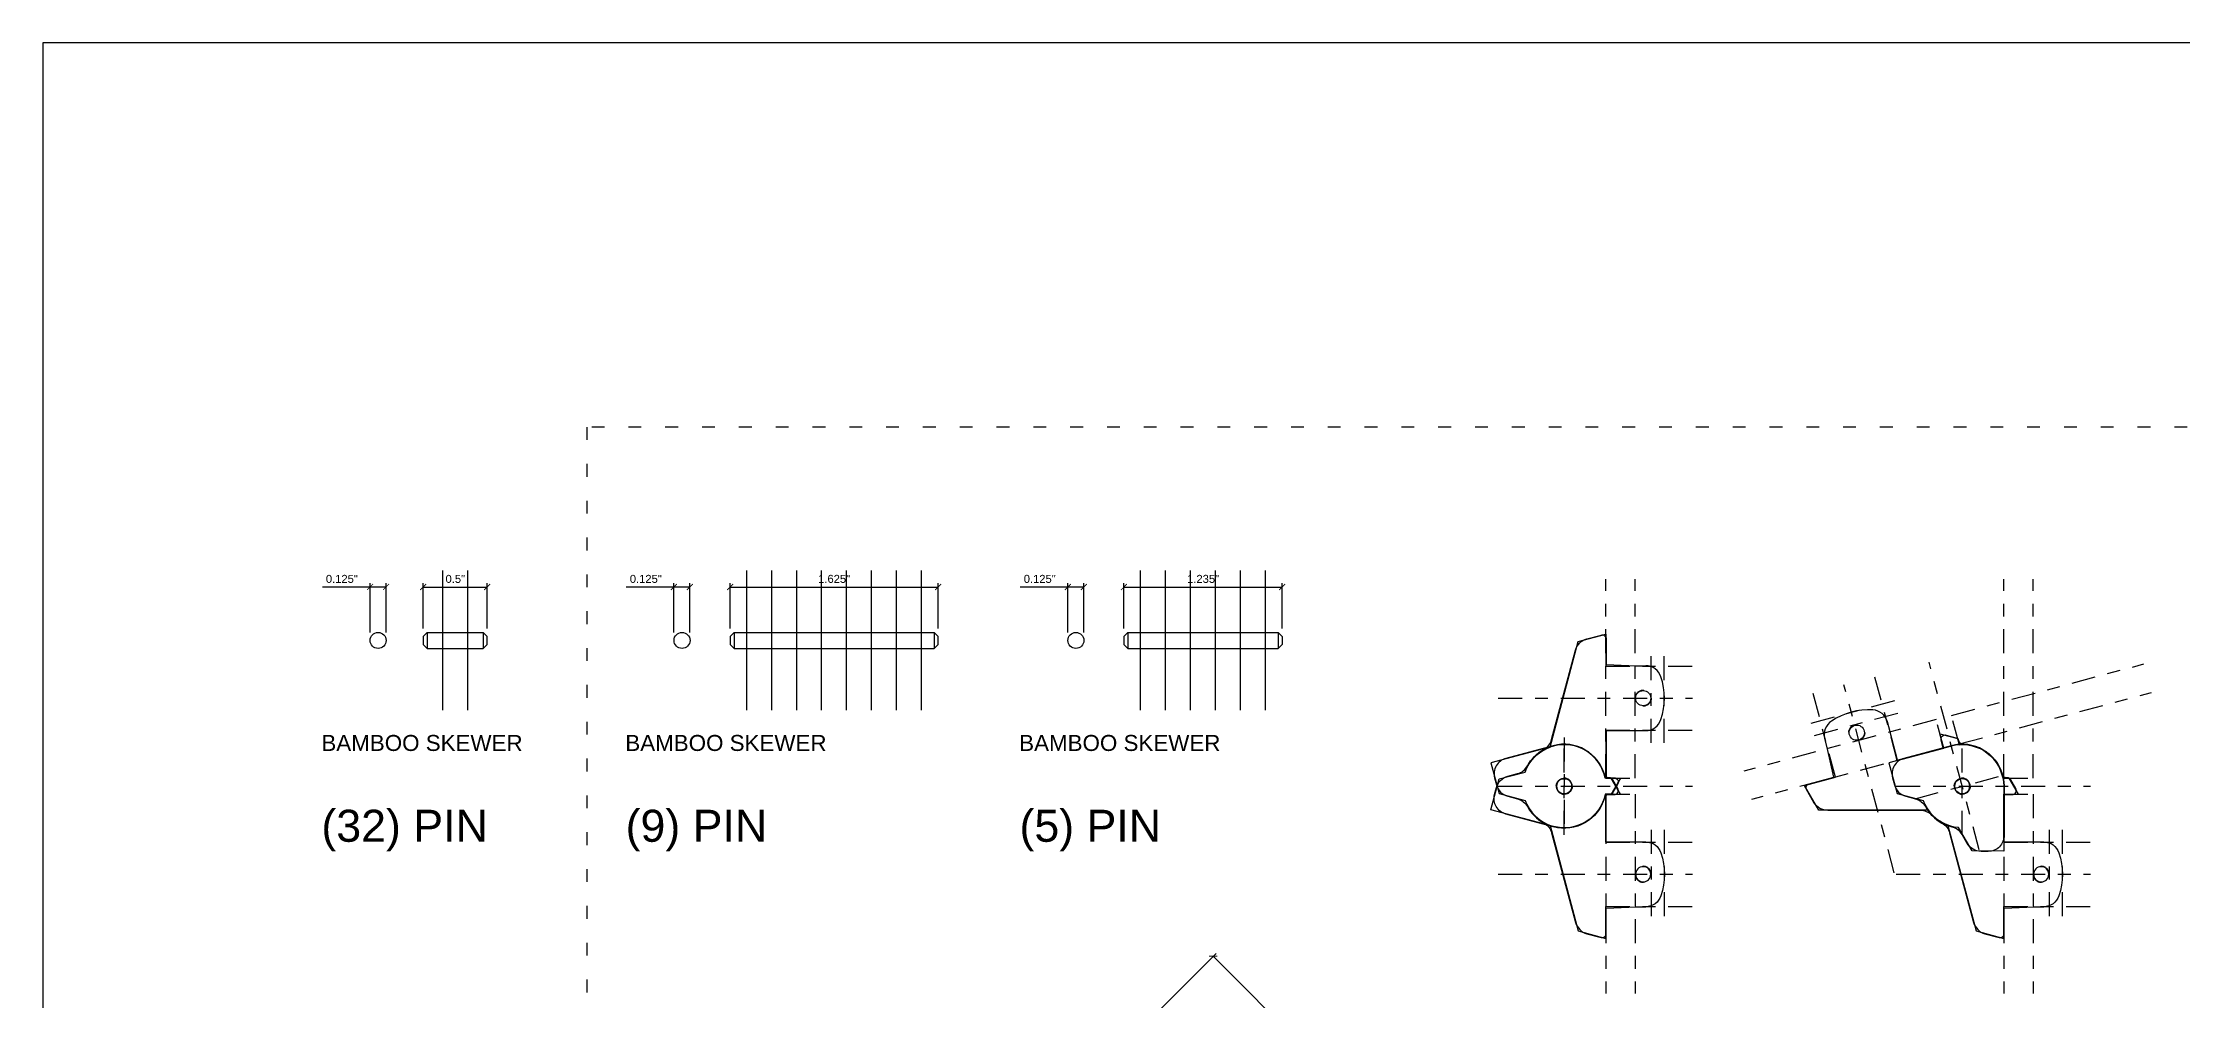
# Model space of a CAD drawing. Header units: inches. Extents: x -248 to 125, y -31 to 166.
# Drawn here: x -4.25 to 12.46, y 115.53 to 123 of the extents above; entities that cross this region are included whole.
import ezdxf

# ---------------------------------------------------------------- set-up
doc = ezdxf.new("R2010")
doc.units = ezdxf.units.IN
doc.header["$MEASUREMENT"] = 0
doc.linetypes.add('ACAD_ISO04W100', pattern=[30, 24, -3, 0, -3])
doc.linetypes.add('ACAD_ISO07W100', pattern=[3, 0, -3])
doc.layers.get('Defpoints').update_dxf_attribs({"color": 30})
doc.layers.add('ANNO', color=6, linetype='Continuous', lineweight=0)
doc.layers.add('CUT', color=1, linetype='Continuous')
doc.styles.get("Standard").update_dxf_attribs({"font": 'arial.ttf'})
doc.dimstyles.get("Standard").update_dxf_attribs({"dimtxt": 0.0625, "dimasz": 0.046875, "dimexe": 0.03125, "dimexo": 0.0625, "dimgap": 0.03125, "dimtad": 1, "dimdec": 4, "dimdsep": 46, "dimtxsty": 'Standard', "dimblk": 'ARCHTICK', "dimcen": 0.09, "dimadec": 0, "dimazin": 0, "dimtfac": 1, "dimtdec": 4, "dimtofl": 0, "dimtmove": 0, "dimatfit": 3, "dimldrblk": 'DOT', "dimfxl": 1, "dimtolj": 1, "dimtzin": 0, "dimarcsym": 0})

# ---------------------------------------------------------------- blocks, each defined once
blk = doc.blocks.new('_ArchTick')
at = {"color": 0, "linetype": 'ByBlock', "const_width": 0.15}
blk.add_lwpolyline([(-0.5, -0.5), (0.5, 0.5)], dxfattribs=at)
blk = doc.blocks.new('*D313')
at = {"layer": 'ANNO', "color": 0, "lineweight": -2, "transparency": 16777216}
for p, q in [((3.181, 114.159), (4.914, 115.892)), ((4.892, 115.87), (6.805, 113.957)), ((5.448, 112.6), (6.827, 113.979))]:
    blk.add_line(p, q, dxfattribs=at)
at = {"layer": 'Defpoints', "color": 0, "transparency": 16777216}
for p in [(3.137, 114.115), (6.805, 113.957), (5.403, 112.556)]:
    blk.add_point(p, dxfattribs=at)
at = {"layer": 'ANNO', "color": 0, "lineweight": -2, "transparency": 16777216, "xscale": 0.046875, "yscale": 0.046875, "zscale": 0.046875}
for p, rotation in [((4.892, 115.87), 134.9999999999994), ((6.805, 113.957), 314.9999999999994)]:
    blk.add_blockref('_ArchTick', p, dxfattribs=dict(at, rotation=rotation))
at = {"layer": 'ANNO', "color": 0, "transparency": 16777216, "insert": (5.893, 114.958), "char_height": 0.0625, "attachment_point": 5, "rotation": 315}
blk.add_mtext('\\A1;2.705"', dxfattribs=at)
blk = doc.blocks.new('_Dot')
at = {"color": 0, "linetype": 'ByBlock', "lineweight": -2}
blk.add_line((-0.5, 0), (-1, 0), dxfattribs=at)
at = {"color": 0, "linetype": 'ByBlock', "const_width": 0.5}
blk.add_lwpolyline([(-0.25, 0, 1), (0.25, 0, 1)], format="xyb", close=True, dxfattribs=at)
blk = doc.blocks.new('HingeTop')
at = {"layer": 'CUT', "ltscale": 0.007812}
for p, q in [((-0.242, 0.263), (-0.005, 0.253)), ((-0.015, 0.253), (0.067, 0.253)), ((-0.242, -0.253), (-0.005, -0.253)), ((-0.015, -0.253), (0.067, -0.253))]:
    blk.add_line(p, q, dxfattribs=at)
at = {"layer": 'CUT'}
blk.add_lwpolyline([(-0.242, -0.25), (-0.242, -0.622), (-0.179, -0.622, -0.57735), (-0.152, -0.669), (-0.191, -0.737, -0.267949), (-0.218, -0.753), (-0.224, -0.753, 0.336424), (-0.254, -0.776, -0.411031), (-0.655, -1.004), (-1.025, -0.905, -0.414214), (-1.114, -0.752), (-1.099, -0.698, -0.267949), (-1.011, -0.61), (-0.934, -0.589, 0.203798), (-0.857, -0.529, -0.141217), (-0.729, -0.4, 0.203798), (-0.668, -0.323), (-0.481, 0.375, -0.267949), (-0.393, 0.464), (-0.281, 0.493, -0.493145), (-0.242, 0.463), (-0.242, 0.263)], format="xyb", dxfattribs=at)
at = {"layer": 'CUT', "ltscale": 0.003906}
for centre in [(0.047, 0), (-0.57, -0.688)]:
    blk.add_circle(centre, 0.0595, dxfattribs=at)
at = {"layer": 'CUT', "ltscale": 0.007812}
for centre, radius, start, end in [((0.067, 0.128), 0.125, 18.3655, 90), ((-0.318, 0), 0.531, 341.6345, 18.3655), ((0.067, -0.128), 0.125, 270, 341.6345)]:
    blk.add_arc(centre, radius, start, end, dxfattribs=at)
at = {"layer": 'Defpoints', "linetype": 'ACAD_ISO04W100', "ltscale": 0.007812}
for p, q in [((-0.245, -0.625), (-0.245, 0.93)), ((-0.015, -0.625), (-0.015, 0.93)), ((0.11, -0.348), (0.11, 0.348)), ((0.21, -0.348), (0.21, 0.348)), ((-0.245, 0.25), (0.433, 0.25)), ((-1.085, 0), (0.433, 0)), ((-0.57, -0.307), (-0.57, -1.068)), ((-0.245, -0.25), (0.433, -0.25)), ((-0.245, -0.625), (-0.015, -0.625)), ((-1.085, -0.688), (0.433, -0.688)), ((-0.245, -0.75), (-0.245, -2.305)), ((-0.245, -0.75), (-0.015, -0.75)), ((-0.015, -0.75), (-0.015, -2.305))]:
    blk.add_line(p, q, dxfattribs=at)
at = {"layer": 'Defpoints'}
blk.add_lwpolyline([(-0.245, -0.25), (-0.245, -0.625), (-0.13, -0.625), (-0.202, -0.75), (-0.251, -0.75, -0.434359), (-0.654, -1.001), (-1.143, -0.871), (-1.078, -0.631), (-0.875, -0.577, -0.222019), (-0.681, -0.382), (-0.46, 0.442), (-0.245, 0.5), (-0.245, 0.25)], format="xyb", dxfattribs=at)
at = {"layer": 'Defpoints', "linetype": 'ACAD_ISO04W100', "ltscale": 0.003906}
for centre in [(0.047, 0), (-0.57, -0.688)]:
    blk.add_circle(centre, 0.0625, dxfattribs=at)
blk = doc.blocks.new('*D357')
at = {"layer": 'ANNO', "color": 0, "lineweight": -2, "transparency": 16777216}
for p, q in [((-1.694, 118.752), (-2.066, 118.752)), ((-1.694, 118.398), (-1.694, 118.783)), ((-1.569, 118.752), (-1.694, 118.752)), ((-1.569, 118.398), (-1.569, 118.783))]:
    blk.add_line(p, q, dxfattribs=at)
at = {"layer": 'Defpoints', "color": 0, "transparency": 16777216}
for p in [(-1.569, 118.752), (-1.694, 118.335), (-1.569, 118.335)]:
    blk.add_point(p, dxfattribs=at)
at = {"layer": 'ANNO', "color": 0, "lineweight": -2, "transparency": 16777216, "xscale": 0.046875, "yscale": 0.046875, "zscale": 0.046875, "rotation": 180}
blk.add_blockref('_ArchTick', (-1.694, 118.752), dxfattribs=at)
at = {"layer": 'ANNO', "color": 0, "lineweight": -2, "transparency": 16777216, "xscale": 0.046875, "yscale": 0.046875, "zscale": 0.046875}
blk.add_blockref('_ArchTick', (-1.569, 118.752), dxfattribs=at)
at = {"layer": 'ANNO', "color": 0, "transparency": 16777216, "insert": (-1.914, 118.815), "char_height": 0.0625, "attachment_point": 5}
blk.add_mtext('\\A1;0.125"', dxfattribs=at)
blk = doc.blocks.new('*D358')
at = {"layer": 'ANNO', "color": 0, "lineweight": -2, "transparency": 16777216}
for p, q in [((-1.278, 118.429), (-1.278, 118.783)), ((-1.278, 118.752), (-0.778, 118.752)), ((-0.778, 118.429), (-0.778, 118.783))]:
    blk.add_line(p, q, dxfattribs=at)
at = {"layer": 'Defpoints', "color": 0, "transparency": 16777216}
for p in [(-0.778, 118.752), (-1.278, 118.366), (-0.778, 118.366)]:
    blk.add_point(p, dxfattribs=at)
at = {"layer": 'ANNO', "color": 0, "lineweight": -2, "transparency": 16777216, "xscale": 0.046875, "yscale": 0.046875, "zscale": 0.046875, "rotation": 180}
blk.add_blockref('_ArchTick', (-1.278, 118.752), dxfattribs=at)
at = {"layer": 'ANNO', "color": 0, "lineweight": -2, "transparency": 16777216, "xscale": 0.046875, "yscale": 0.046875, "zscale": 0.046875}
blk.add_blockref('_ArchTick', (-0.778, 118.752), dxfattribs=at)
at = {"layer": 'ANNO', "color": 0, "transparency": 16777216, "insert": (-1.028, 118.815), "char_height": 0.0625, "attachment_point": 5}
blk.add_mtext('\\A1;0.5"', dxfattribs=at)
blk = doc.blocks.new('*D359')
at = {"layer": 'ANNO', "color": 0, "lineweight": -2, "transparency": 16777216}
for p, q in [((0.68, 118.752), (0.308, 118.752)), ((0.68, 118.398), (0.68, 118.783)), ((0.805, 118.752), (0.68, 118.752)), ((0.805, 118.398), (0.805, 118.783))]:
    blk.add_line(p, q, dxfattribs=at)
at = {"layer": 'Defpoints', "color": 0, "transparency": 16777216}
for p in [(0.805, 118.752), (0.68, 118.335), (0.805, 118.335)]:
    blk.add_point(p, dxfattribs=at)
at = {"layer": 'ANNO', "color": 0, "lineweight": -2, "transparency": 16777216, "xscale": 0.046875, "yscale": 0.046875, "zscale": 0.046875, "rotation": 180}
blk.add_blockref('_ArchTick', (0.68, 118.752), dxfattribs=at)
at = {"layer": 'ANNO', "color": 0, "lineweight": -2, "transparency": 16777216, "xscale": 0.046875, "yscale": 0.046875, "zscale": 0.046875}
blk.add_blockref('_ArchTick', (0.805, 118.752), dxfattribs=at)
at = {"layer": 'ANNO', "color": 0, "transparency": 16777216, "insert": (0.46, 118.815), "char_height": 0.0625, "attachment_point": 5}
blk.add_mtext('\\A1;0.125"', dxfattribs=at)
blk = doc.blocks.new('*D360')
at = {"layer": 'ANNO', "color": 0, "lineweight": -2, "transparency": 16777216}
for p, q in [((1.119, 118.429), (1.119, 118.783)), ((1.119, 118.752), (2.744, 118.752)), ((2.744, 118.429), (2.744, 118.783))]:
    blk.add_line(p, q, dxfattribs=at)
at = {"layer": 'Defpoints', "color": 0, "transparency": 16777216}
for p in [(2.744, 118.752), (1.119, 118.366), (2.744, 118.366)]:
    blk.add_point(p, dxfattribs=at)
at = {"layer": 'ANNO', "color": 0, "lineweight": -2, "transparency": 16777216, "xscale": 0.046875, "yscale": 0.046875, "zscale": 0.046875, "rotation": 180}
blk.add_blockref('_ArchTick', (1.119, 118.752), dxfattribs=at)
at = {"layer": 'ANNO', "color": 0, "lineweight": -2, "transparency": 16777216, "xscale": 0.046875, "yscale": 0.046875, "zscale": 0.046875}
blk.add_blockref('_ArchTick', (2.744, 118.752), dxfattribs=at)
at = {"layer": 'ANNO', "color": 0, "transparency": 16777216, "insert": (1.931, 118.815), "char_height": 0.0625, "attachment_point": 5}
blk.add_mtext('\\A1;1.625"', dxfattribs=at)
blk = doc.blocks.new('*D968')
at = {"layer": 'ANNO', "color": 0, "lineweight": -2, "transparency": 16777216}
for p, q in [((3.757, 118.752), (3.384, 118.752)), ((3.757, 118.398), (3.757, 118.783)), ((3.882, 118.752), (3.757, 118.752)), ((3.882, 118.398), (3.882, 118.783))]:
    blk.add_line(p, q, dxfattribs=at)
at = {"layer": 'Defpoints', "color": 0, "transparency": 16777216}
for p in [(3.882, 118.752), (3.757, 118.335), (3.882, 118.335)]:
    blk.add_point(p, dxfattribs=at)
at = {"layer": 'ANNO', "color": 0, "lineweight": -2, "transparency": 16777216, "xscale": 0.046875, "yscale": 0.046875, "zscale": 0.046875, "rotation": 180}
blk.add_blockref('_ArchTick', (3.757, 118.752), dxfattribs=at)
at = {"layer": 'ANNO', "color": 0, "lineweight": -2, "transparency": 16777216, "xscale": 0.046875, "yscale": 0.046875, "zscale": 0.046875}
blk.add_blockref('_ArchTick', (3.882, 118.752), dxfattribs=at)
at = {"layer": 'ANNO', "color": 0, "transparency": 16777216, "insert": (3.537, 118.815), "char_height": 0.0625, "attachment_point": 5}
blk.add_mtext('\\A1;0.125"', dxfattribs=at)
blk = doc.blocks.new('*D969')
at = {"layer": 'ANNO', "color": 0, "lineweight": -2, "transparency": 16777216}
for p, q in [((4.195, 118.429), (4.195, 118.783)), ((4.195, 118.752), (5.43, 118.752)), ((5.43, 118.429), (5.43, 118.783))]:
    blk.add_line(p, q, dxfattribs=at)
at = {"layer": 'Defpoints', "color": 0, "transparency": 16777216}
for p in [(5.43, 118.752), (4.195, 118.366), (5.43, 118.366)]:
    blk.add_point(p, dxfattribs=at)
at = {"layer": 'ANNO', "color": 0, "lineweight": -2, "transparency": 16777216, "xscale": 0.046875, "yscale": 0.046875, "zscale": 0.046875, "rotation": 180}
blk.add_blockref('_ArchTick', (4.195, 118.752), dxfattribs=at)
at = {"layer": 'ANNO', "color": 0, "lineweight": -2, "transparency": 16777216, "xscale": 0.046875, "yscale": 0.046875, "zscale": 0.046875}
blk.add_blockref('_ArchTick', (5.43, 118.752), dxfattribs=at)
at = {"layer": 'ANNO', "color": 0, "transparency": 16777216, "insert": (4.813, 118.815), "char_height": 0.0625, "attachment_point": 5}
blk.add_mtext('\\A1;1.235"', dxfattribs=at)

msp = doc.modelspace()

# ---------------------------------------------------------------- linework, layer by layer
at = {"layer": 'CUT'}
for p, q in [((-1.27786, 118.36646), (-1.24661, 118.39771)), ((-1.27786, 118.36646), (-1.27786, 118.30396)), ((-1.24661, 118.39771), (-0.80911, 118.39771)), ((-1.24661, 118.39771), (-1.24661, 118.27271)), ((-0.80911, 118.39771), (-0.77786, 118.36646)), ((-0.80911, 118.39771), (-0.80911, 118.27271)), ((-0.77786, 118.30396), (-0.77786, 118.36646)), ((1.11866, 118.36646), (1.14991, 118.39771)), ((1.11866, 118.36646), (1.11866, 118.30396)), ((1.14991, 118.39771), (2.71241, 118.39771)), ((1.14991, 118.39771), (1.14991, 118.27271)), ((2.71241, 118.39771), (2.74366, 118.36646)), ((2.71241, 118.39771), (2.71241, 118.27271)), ((2.74366, 118.30396), (2.74366, 118.36646)), ((4.19514, 118.36646), (4.22639, 118.39771)), ((4.19514, 118.36646), (4.19514, 118.30396)), ((4.22639, 118.39771), (5.39889, 118.39771)), ((4.22639, 118.39771), (4.22639, 118.27271)), ((5.39889, 118.39771), (5.43014, 118.36646)), ((5.39889, 118.39771), (5.39889, 118.27271)), ((5.43014, 118.36646), (5.43014, 118.30396)), ((-1.27786, 118.30396), (-1.24661, 118.27271)), ((-1.24661, 118.27271), (-0.80911, 118.27271)), ((-0.77786, 118.30396), (-0.80911, 118.27271)), ((1.11866, 118.30396), (1.14991, 118.27271)), ((1.14991, 118.27271), (2.71241, 118.27271)), ((2.74366, 118.30396), (2.71241, 118.27271)), ((4.19514, 118.30396), (4.22639, 118.27271)), ((4.22639, 118.27271), (5.39889, 118.27271)), ((5.43014, 118.30396), (5.39889, 118.27271))]:
    msp.add_line(p, q, dxfattribs=at)
for centre in [(-1.63116, 118.33521), (0.74285, 118.33521), (3.81934, 118.33521)]:
    msp.add_circle(centre, 0.0625, dxfattribs=at)
at = {"layer": 'Defpoints'}
for p, q in [((-1.12536, 117.79087), (-1.12536, 118.87954)), ((-0.93036, 117.79087), (-0.93036, 118.87954)), ((1.24866, 117.79087), (1.24866, 118.87954)), ((1.44366, 117.79087), (1.44366, 118.87954)), ((1.63866, 117.79087), (1.63866, 118.87954)), ((1.83366, 117.79087), (1.83366, 118.87954)), ((2.02866, 117.79087), (2.02866, 118.87954)), ((2.22366, 117.79087), (2.22366, 118.87954)), ((2.41866, 117.79087), (2.41866, 118.87954)), ((2.61366, 117.79087), (2.61366, 118.87954)), ((4.32514, 117.79087), (4.32514, 118.87954)), ((4.52014, 117.79087), (4.52014, 118.87954)), ((4.71514, 117.79087), (4.71514, 118.87954)), ((4.91014, 117.79087), (4.91014, 118.87954)), ((5.10514, 117.79087), (5.10514, 118.87954)), ((5.30014, 117.79087), (5.30014, 118.87954))]:
    msp.add_line(p, q, dxfattribs=at)
msp.add_lwpolyline([(-4.25, 105), (28.25, 105), (28.25, 123), (-4.25, 123)], close=True, dxfattribs=at)
at = {"layer": 'Defpoints', "linetype": 'ACAD_ISO07W100', "ltscale": 0.0625}
msp.add_lwpolyline([(0, 108), (24, 108), (24, 120), (0, 120)], close=True, dxfattribs=at)

# ---------------------------------------------------------------- block references
at = {"layer": 'CUT'}
msp.add_blockref('HingeTop', (8.20369, 117.88423), dxfattribs=at)
at = {"layer": 'CUT', "xscale": -1, "rotation": 180}
for p in [(8.20369, 116.50923), (11.31233, 116.50923)]:
    msp.add_blockref('HingeTop', p, dxfattribs=at)
at = {"layer": 'CUT', "rotation": 105.0000000000201}
msp.add_blockref('HingeTop', (9.93073, 117.56937), dxfattribs=at)

# ---------------------------------------------------------------- texts
at = {"layer": 'ANNO', "attachment_point": 1}
for s, insert, char_height in [('BAMBOO SKEWER', (-2.07387, 117.59708), 0.125), ('BAMBOO SKEWER', (0.30015, 117.59708), 0.125), ('BAMBOO SKEWER', (3.37663, 117.59708), 0.125), ('(32) PIN', (-2.07387, 117.01317), 0.25), ('(9) PIN', (0.30242, 117.01317), 0.25), ('(5) PIN', (3.3789, 117.01317), 0.25)]:
    msp.add_mtext_dynamic_manual_height_columns(s, width=6.5687803, gutter_width=1, heights=[0], dxfattribs=dict(at, insert=insert, char_height=char_height))

# ---------------------------------------------------------------- dimensions: what is measured, and where the dimension line sits
at = {"layer": 'ANNO'}
for base, p1, p2, picture, middle in [((-1.56866, 118.75152), (-1.69366, 118.33521), (-1.56866, 118.33521), '*D357', (-1.91394, 118.75152)), ((0.80535, 118.75152), (0.68035, 118.33521), (0.80535, 118.33521), '*D359', (0.46008, 118.75152)), ((3.88184, 118.75152), (3.75684, 118.33521), (3.88184, 118.33521), '*D968', (3.53656, 118.75152))]:
    dim = msp.add_linear_dim(base=base, p1=p1, p2=p2, dimstyle='Standard', override={"dimpost": '"'}, dxfattribs=at)
    dim.commit()
    dim.dimension.update_dxf_attribs({"geometry": picture, "text_midpoint": middle, "dimtype": 160})
for base, p1, p2, picture, middle in [((-0.77786, 118.75152), (-1.27786, 118.36646), (-0.77786, 118.36646), '*D358', (-1.02786, 118.81468)), ((2.74366, 118.75152), (1.11866, 118.36646), (2.74366, 118.36646), '*D360', (1.93116, 118.81468)), ((5.43014, 118.75152), (4.19514, 118.36646), (5.43014, 118.36646), '*D969', (4.81264, 118.8147))]:
    dim = msp.add_linear_dim(base=base, p1=p1, p2=p2, dimstyle='Standard', override={"dimpost": '"'}, dxfattribs=at)
    dim.commit()
    dim.dimension.update_dxf_attribs({"geometry": picture, "text_midpoint": middle})
dim = msp.add_linear_dim(base=(6.80454, 113.95706), p1=(3.13708, 114.11505), p2=(5.40336, 112.55588), angle=315, dimstyle='Standard', override={"dimpost": '"'}, dxfattribs=at)
dim.commit()
dim.dimension.update_dxf_attribs({"geometry": '*D313', "text_midpoint": (5.89284, 114.95809)})

doc.saveas('drawing.dxf')
